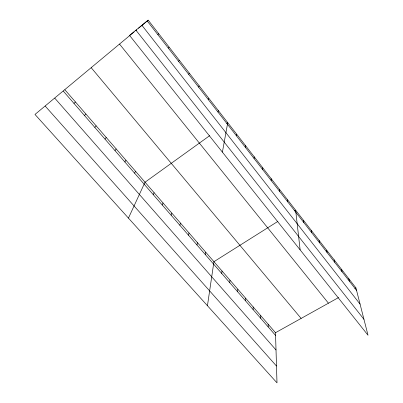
<?xml version="1.0" encoding="UTF-8"?>
<svg xmlns="http://www.w3.org/2000/svg" width="403" height="403" viewBox="0 0 403 403"><rect width="100%" height="100%" fill="white"/><g stroke="black" fill="none" stroke-linecap="round" stroke-linejoin="round"><path stroke-width="0.6" d="M262.726 169.663L262.731 167.774M260.721 318.335L260.736 315.66M253.129 309.605L253.205 306.965M254.112 158.581L254.187 156.762M245.437 300.749L245.563 298.16M237.639 291.772L237.82 289.228M245.367 147.322L245.508 145.579M229.735 282.674L229.972 280.171M221.715 273.446L222.008 270.992M236.48 135.882L236.692 134.219M207.444 305.711L213.938 261.678L277.914 221.363M205.334 254.59L205.752 252.238M222.396 152.143L227.74 122.678L226.733 123.409M196.966 244.964L197.445 242.661M188.478 235.196L189.022 232.949M218.003 112.099L218.371 110.598M179.869 225.282L180.479 223.091M208.396 99.732L208.84 98.322M171.129 215.227L171.814 213.096M162.263 205.021L163.014 202.951M198.624 87.154L199.153 85.834M153.266 194.664L154.092 192.654M128.446 218.099L145.03 182.206L209.696 135.665M188.69 74.364L189.304 73.139M134.577 173.154L135.554 171.28M124.87 161.986L125.932 160.177M178.579 61.357L179.29 60.228M115.011 150.641L116.16 148.909M104.997 139.111L106.231 137.453M168.303 48.123L169.099 47.096M94.821 127.398L96.141 125.822M84.479 115.495L85.889 113.999M157.84 34.663L158.737 33.741M73.966 103.4L75.477 101.984M64.888 89.773L275.506 332.692L276.992 382.85L34.985 114.447L134.209 31.837M135.645 30.638L136.597 29.842M138.506 28.245L148.193 20.15L355.92 287.893L368.015 335.225L129.534 35.399L148.193 20.15M294.588 210.855L295.641 210.195L300.134 249.88M275.506 332.692L338.58 297.555M354.831 288.498L355.92 287.893M45.171 106.044L276.498 366.04M54.753 98.141L276.02 349.965M63.281 91.103L275.592 335.452M91.239 67.749L301.127 318.42M119.54 44.098L328.45 303.197M135.932 30.175L363.944 319.292M141.906 25.288L360.07 304.119M147.201 20.961L356.584 290.477M348.761 278.659L349.371 281.198M341.492 269.295L342.061 271.783M334.127 259.799L334.641 262.232M326.652 250.162L327.115 252.545M319.065 240.389L319.478 242.717M311.373 230.471L311.731 232.743M303.565 220.406L303.862 222.617M287.596 199.828L287.782 201.918M279.43 189.304L279.556 191.329M271.143 178.62L271.204 180.579M268.171 324.234L268.207 326.949"/></g></svg>
